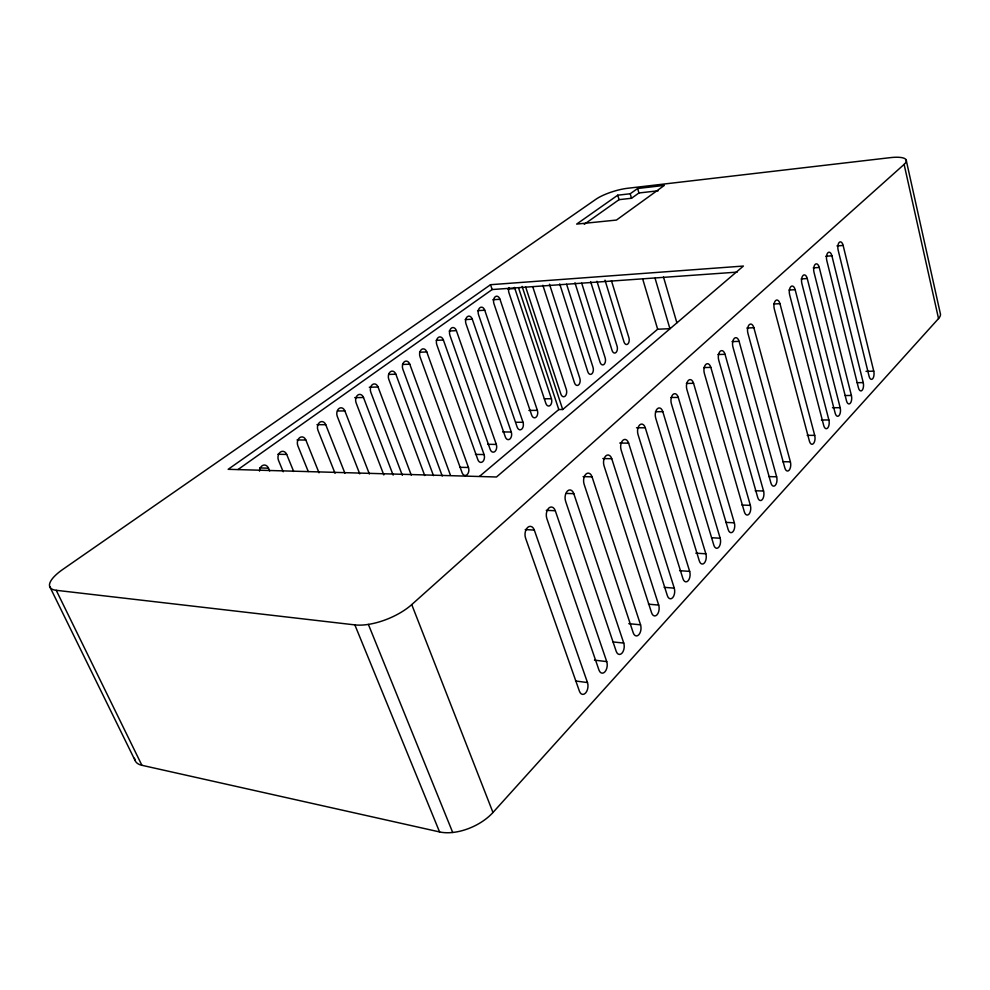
<?xml version="1.0" encoding="UTF-8"?>
<svg xmlns="http://www.w3.org/2000/svg" width="990" height="990" viewBox="0 0 990 990"><rect width="100%" height="100%" fill="white"/><g stroke="black" fill="none" stroke-linecap="round" stroke-linejoin="round"><path stroke-width="1.49" d="M134.541 758.266A34.613 14.974 -27.1 0 0 141.892 765.295L439.572 831.934A39.761 22.04 -24.2 0 0 492.971 812.481L938.532 318.582A26.792 9.529 -13.2 0 0 940.252 313.187L906.159 159.947M56.232 590.3L354.853 624.888A42.199 17.981 -22.4 0 0 411.741 604.593L904.118 164.402A27.881 7.45 -14.6 0 0 890.109 157.67L627.561 188.286A24.02 5.965 -17.2 0 0 596.042 199.188L62.84 569.386A36.383 11.967 -24.7 0 0 56.232 590.3L141.892 765.295M479.606 476.289L558.793 409.551L562.704 409.514L657.657 329.237L669.921 328.668L655.083 278.289M584.286 224.297L619.072 199.658L631.521 198.272L638.934 192.976L658.226 190.785M238.07 469.495L492.166 289.538L737.191 272.114M630.197 193.768L637.634 188.496L664.34 185.402L616.448 220.065L576.65 224.099L617.748 195.191L630.197 193.768L631.521 198.272M490.533 284.699L228.158 469.31L496.485 476.994L743.403 266.05L490.533 284.699L492.166 289.538M836.971 245.928L843.134 245.446L873.749 371.151A5.68 2.648 89.2 0 1 872.648 378.774A5.68 2.648 89.2 0 1 869.072 376.237L838.134 250.049A5.903 2.809 86.9 0 1 839.31 242.315A5.903 2.809 86.9 0 1 843.134 245.446M825.833 256.262L831.897 255.804L863.231 382.598A5.742 2.71 89.4 0 1 862.104 390.308A5.742 2.71 89.4 0 1 858.441 387.808L826.786 260.506A5.965 2.883 87 0 1 827.974 252.673A5.965 2.883 87 0 1 831.897 255.804M507.746 289.043L514.874 288.536L551.418 398.71A5.024 3.156 89.3 0 1 550.106 405.479A5.024 3.156 89.3 0 1 545.837 403.338L508.959 292.793A5.198 3.341 85.8 0 1 509.07 287.62M813.236 267.882L819.25 267.461L851.4 395.468A5.816 2.772 89.6 0 1 850.237 403.301A5.816 2.772 89.6 0 1 846.487 400.814L814.003 272.3A6.039 2.958 87.2 0 1 815.228 264.342A6.039 2.958 87.2 0 1 819.25 267.461M801.195 278.92L807.246 278.524L840.176 407.682A5.878 2.846 89.8 0 1 839 415.614A5.878 2.846 89.8 0 1 835.152 413.139L801.863 283.474A6.113 3.032 87.3 0 1 803.125 275.406A6.113 3.032 87.3 0 1 807.246 278.524M492.834 299.735L499.975 299.265L537.372 410.355A5.086 3.23 89.7 0 1 536.036 417.223A5.086 3.23 89.7 0 1 531.655 415.095L493.923 303.621A5.259 3.415 86 0 1 495.334 296.654A5.259 3.415 86 0 1 499.975 299.265M789.055 290.045L795.143 289.674L828.877 419.97A5.952 2.908 -90 0 1 827.665 428.014A5.952 2.908 -90 0 1 823.73 425.564L789.636 294.748A6.188 3.106 87.5 0 1 790.923 286.568A6.188 3.106 87.5 0 1 795.143 289.674M477.564 310.662L484.741 310.229L523.005 422.272A5.148 3.304 -90 0 1 521.631 429.227A5.148 3.304 -90 0 1 517.164 427.111L478.541 314.696A5.321 3.502 86.3 0 1 479.989 307.642A5.321 3.502 86.3 0 1 484.741 310.229M465.102 319.597L472.292 319.201L511.273 431.999A5.198 3.366 -89.6 0 1 509.875 439.028A5.198 3.366 -89.6 0 1 505.321 436.924L465.968 323.742A5.358 3.564 86.5 0 1 467.441 316.614A5.358 3.564 86.5 0 1 472.292 319.201M773.834 304.004L779.959 303.67L814.708 435.377A6.039 2.995 -89.7 0 1 813.458 443.557A6.039 2.995 -89.7 0 1 809.412 441.144L774.279 308.892A6.274 3.205 87.7 0 1 775.615 300.576A6.274 3.205 87.7 0 1 779.959 303.67M449.175 331.007L456.39 330.648L496.299 444.411A5.247 3.453 -89.2 0 1 494.876 451.539A5.247 3.453 -89.2 0 1 490.211 449.46L449.918 335.301A5.42 3.651 86.8 0 1 451.428 328.074A5.42 3.651 86.8 0 1 456.39 330.648M436.157 340.325L443.384 340.003L484.073 454.558A5.297 3.514 -88.9 0 1 482.613 461.748A5.297 3.514 -88.9 0 1 477.861 459.694L436.8 344.743A5.482 3.725 87 0 1 438.335 337.442A5.482 3.725 87 0 1 443.384 340.003M746.856 328.036L753.86 327.715L790.391 461.835A6.188 3.143 -89.1 0 1 789.08 470.25A6.188 3.143 -89.1 0 1 784.823 467.886L747.896 333.222A6.423 3.378 88.1 0 1 749.294 324.658A6.423 3.378 88.1 0 1 753.86 327.715M419.537 352.242L426.789 351.957L468.456 467.503A5.371 3.601 -88.4 0 1 466.971 474.804A5.371 3.601 -88.4 0 1 462.107 472.762L420.032 356.821A5.544 3.824 87.4 0 1 421.604 349.408A5.544 3.824 87.4 0 1 426.789 351.957M732.018 341.624L739.085 341.352L776.63 476.796A6.274 3.23 -88.8 0 1 775.281 485.348A6.274 3.23 -88.8 0 1 770.913 483.009L732.934 347.007A6.509 3.477 88.3 0 1 734.37 338.308A6.509 3.477 88.3 0 1 739.085 341.352M402.497 364.444L409.773 364.209L450.363 475.002M717.923 354.531L725.027 354.309L763.562 491.015A6.361 3.317 -88.5 0 1 762.189 499.703A6.361 3.317 -88.5 0 1 757.697 497.388L718.715 360.113A6.596 3.564 88.6 0 1 720.188 351.277A6.596 3.564 88.6 0 1 725.027 354.309M388.575 374.418L395.851 374.22L433.484 475.658M703.68 367.587L710.82 367.389L750.37 505.37A6.447 3.403 -88.2 0 1 748.96 514.169A6.447 3.403 -88.2 0 1 744.356 511.904L704.348 373.354A6.683 3.663 88.8 0 1 705.858 364.382A6.683 3.663 88.8 0 1 710.82 367.389M866.04 371.337L873.749 371.151M369.295 387.214L378.056 387.028L411.271 475.113M686.355 383.452L693.557 383.303L734.345 522.794A6.546 3.502 -87.7 0 1 732.897 531.754A6.546 3.502 -87.7 0 1 728.157 529.526L686.874 389.466A6.794 3.787 89.2 0 1 688.434 380.333A6.794 3.787 89.2 0 1 693.557 383.303M857.154 382.709L863.231 382.598M354.717 397.646L363.503 397.522L393.129 475.101M544.364 398.797L551.418 398.71M671.01 397.497L678.261 397.411L720.163 538.214A6.633 3.589 -87.4 0 1 718.678 547.322A6.633 3.589 -87.4 0 1 713.815 545.131L671.393 403.734A6.88 3.886 89.5 0 1 672.99 394.453A6.88 3.886 89.5 0 1 678.261 397.411M845.274 395.542L851.4 395.468M337.541 410.986L344.867 410.924L369.344 473.95M832.479 407.732L840.176 407.682M528.883 410.417L537.372 410.355M655.491 411.704L662.793 411.667L705.845 553.794A6.732 3.688 -86.9 0 1 704.311 563.05A6.732 3.688 -86.9 0 1 699.311 560.897L655.726 418.176A6.979 3.997 89.8 0 1 657.372 408.734A6.979 3.997 89.8 0 1 662.793 411.667M821.403 419.983L828.877 419.97M515.901 422.272L523.005 422.272M316.936 424.685L325.747 424.698L344.928 473.245M636.496 427.767L645.294 427.791L689.671 571.391A6.831 3.787 -86.5 0 1 688.087 580.808A6.831 3.787 -86.5 0 1 682.952 578.705L638.018 434.499A7.079 4.121 -89.8 0 1 639.726 424.896A7.079 4.121 -89.8 0 1 645.294 427.791M502.722 431.962L511.273 431.999M807.184 435.34L814.708 435.377M619.765 443.062L628.625 443.149L674.264 588.147A6.942 3.898 -86 0 1 672.643 597.712A6.942 3.898 -86 0 1 667.359 595.658L621.138 450.054A7.19 4.245 -89.4 0 1 622.883 440.29A7.19 4.245 -89.4 0 1 628.625 443.149M297.025 439.956L305.861 440.043L319.015 472.787M487.724 444.312L496.299 444.411M475.46 454.41L484.073 454.558M602.836 458.556L611.746 458.717L658.697 605.088A7.041 3.997 -85.5 0 1 657.026 614.802A7.041 3.997 -85.5 0 1 651.593 612.81L604.036 465.82A7.289 4.368 -88.9 0 1 605.843 455.883A7.289 4.368 -88.9 0 1 611.746 458.717M782.744 461.699L790.391 461.835M277.868 454.274L286.704 454.435L293.671 471.463M459.83 467.292L468.456 467.503M768.933 476.611L776.63 476.796M583.098 476.611L592.057 476.858L640.555 624.826A7.165 4.121 -84.9 0 1 638.835 634.726A7.165 4.121 -84.9 0 1 633.216 632.796L584.1 484.197A7.413 4.505 -88.4 0 1 585.956 474.074A7.413 4.505 -88.4 0 1 592.057 476.858M259.627 467.936L268.476 468.183L269.651 471.005M755.184 490.755L763.562 491.015M566.305 493.416L573.804 493.676L623.75 643.092A7.277 4.232 -84.3 0 1 621.98 653.177A7.277 4.232 -84.3 0 1 616.201 651.309L565.599 501.249A7.536 4.641 -87.9 0 1 567.518 490.941A7.536 4.641 -87.9 0 1 573.804 493.676M741.943 505.036L750.37 505.37M546.257 510.333L555.303 510.741L606.734 661.605A7.4 4.356 -83.6 0 1 604.915 671.851A7.4 4.356 -83.6 0 1 598.962 670.057L546.839 518.537A7.648 4.789 -87.3 0 1 548.819 508.056A7.648 4.789 -87.3 0 1 555.303 510.741M725.868 522.398L734.345 522.794M711.624 537.743L720.163 538.214M525.22 529.576L534.315 530.071L587.478 682.555A7.536 4.48 -82.9 0 1 585.597 693A7.536 4.48 -82.9 0 1 579.447 691.28L525.579 538.139A7.784 4.938 -86.6 0 1 527.62 527.447A7.784 4.938 -86.6 0 1 534.315 530.071M695.822 553.175L705.845 553.794M679.573 570.673L689.671 571.391M664.117 587.33L674.264 588.147M648.475 604.172L658.697 605.088M628.798 623.65L640.555 624.826M613.07 641.928L623.75 643.092M594.458 660.132L606.734 661.605M575.524 680.984L587.478 682.555M49.723 586.575L134.974 760.246M283.19 471.747L278.499 460.35A6.101 4.653 -88.3 0 1 280.418 452.046A6.101 4.653 -88.3 0 1 286.704 454.435M354.853 624.888L439.572 831.934M308.261 471.525L297.854 445.809A6.027 4.529 -89.1 0 1 299.723 437.63A6.027 4.529 -89.1 0 1 305.861 440.043M368.379 624.405L452.702 832.466M335.053 473.294L317.963 430.304A5.94 4.418 -89.8 0 1 319.782 422.247A5.94 4.418 -89.8 0 1 325.747 424.698M411.741 604.593L492.971 812.481M359.754 473.888L337.281 416.394A5.866 4.294 89.5 0 1 339.05 408.462A5.866 4.294 89.5 0 1 344.867 410.924M383.823 474.928L356.103 402.843A5.792 4.183 89 0 1 357.823 395.035A5.792 4.183 89 0 1 363.503 397.522M402.324 475.287L370.817 392.25A5.73 4.109 88.5 0 1 372.5 384.528A5.73 4.109 88.5 0 1 378.056 387.028M424.722 475.546L388.785 379.306A5.668 3.997 88.1 0 1 390.444 371.708A5.668 3.997 88.1 0 1 395.851 374.22M442.233 476.042L402.843 369.183A5.606 3.923 87.7 0 1 404.464 361.672A5.606 3.923 87.7 0 1 409.773 364.209M518.649 288.152L558.793 409.551M525.64 286.964L560.86 394.057A5 3.106 89.1 0 0 565.055 396.223A5 3.106 89.1 0 0 566.342 389.503L532.88 287.149M522.114 286.407L562.704 409.514M542.866 285.269L574.46 382.746A4.938 3.032 88.8 0 0 578.568 384.924A4.938 3.032 88.8 0 0 579.818 378.291L549.5 284.229M559.721 283.932L587.775 371.683A4.888 2.97 88.5 0 0 591.785 373.874A4.888 2.97 88.5 0 0 593.01 367.315L566.602 284.241M574.967 282.806L600.039 362.229A4.839 2.908 88.3 0 0 603.974 364.419A4.839 2.908 88.3 0 0 605.175 357.947L581.712 283.19M590.659 281.742L612.043 350.373A4.789 2.846 88 0 0 615.891 352.589A4.789 2.846 88 0 0 617.079 346.191L596.958 281.259M611.436 280.653L628.898 337.739A4.752 2.797 87.9 0 1 627.747 344.062A4.752 2.797 87.9 0 1 623.96 341.835L604.989 280.158M617.748 195.191L619.072 199.658M642.745 279.168L657.657 329.237M637.634 188.496L638.934 192.976M663.498 277.027L676.863 322.752M904.118 164.402L938.532 318.582M514.367 287.385A5.198 3.341 85.8 0 1 514.874 288.536M259.504 471.141A6.175 4.764 -87.4 0 1 263.192 465.226A6.175 4.764 -87.4 0 1 268.476 468.183"/></g></svg>
